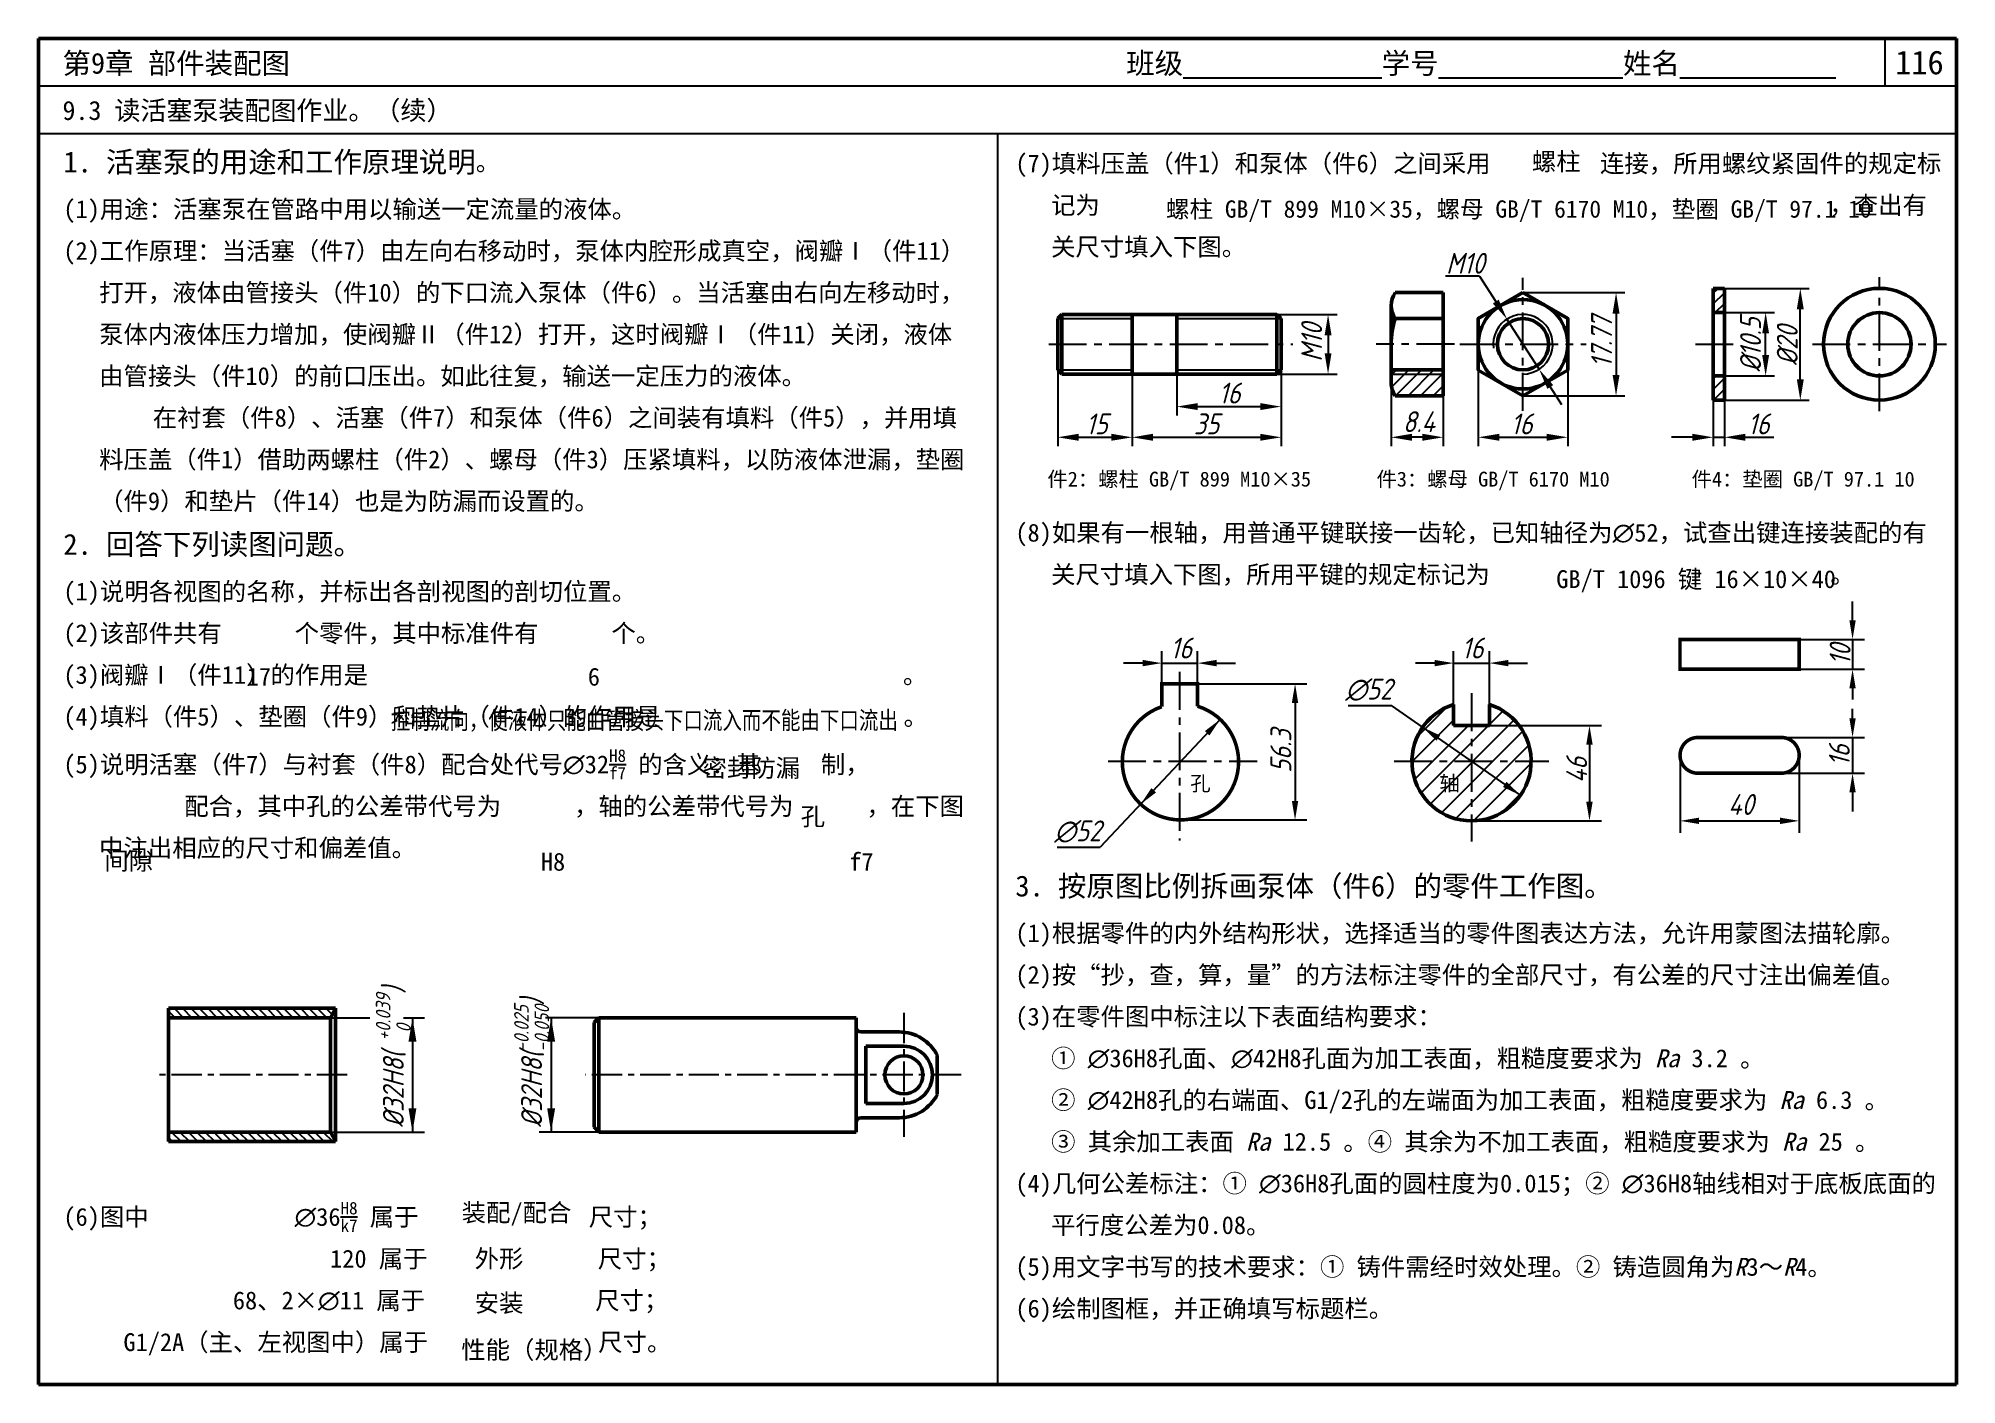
# Model space of a CAD drawing. Header units: millimetres. Extents: x 0 to 322, y 0 to 226.
import ezdxf

# ---------------------------------------------------------------- set-up
doc = ezdxf.new("R2010")
doc.units = ezdxf.units.MM
doc.header["$LTSCALE"] = 0.2
doc.header["$PDMODE"] = 33
doc.header["$PDSIZE"] = 1.5
doc.linetypes.add('CENTER', pattern=[50.8, 31.75, -6.35, 6.35, -6.35])
for name, color, linetype in [('1', 7, 'CENTER'), ('4', 7, 'Continuous'), ('Center', 7, 'CENTER'), ('点画线层', 7, 'CENTER'), ('答案', 1, 'Continuous'), ('细实线层', 7, 'Continuous')]:
    doc.layers.add(name, color=color, linetype=linetype)
doc.layers.add('Heavy', color=7, linetype='Continuous', lineweight=50)
doc.layers.add('粗实线层', color=7, linetype='Continuous', lineweight=50)
doc.styles.get("Standard").update_dxf_attribs({"font": 'gbeitc.shx', "height": 3.5, "bigfont": 'gbcbig.shx'})
doc.styles.add('宋体', font='SimSun.ttf', dxfattribs={"height": 3})
doc.dimstyles.new('ISO-25', dxfattribs={"dimtxt": 3.5, "dimasz": 3.5, "dimexe": 1.5, "dimexo": 0, "dimgap": 0.65, "dimtad": 1, "dimtoh": 1, "dimdec": 0, "dimdsep": 46, "dimtxsty": 'Standard', "dimcen": 0, "dimclrd": 256, "dimclre": 256, "dimclrt": 256, "dimadec": 0, "dimazin": 0, "dimtfac": 1, "dimtdec": 0, "dimtmove": 0, "dimatfit": 3, "dimfxl": 0, "dimlwd": -1, "dimlwe": -1, "dimarcsym": 0})
pattern_1 = [(135, (1.0572, -5.5974), (-0.707107, -0.707107), [])]

# ---------------------------------------------------------------- blocks, each defined once
blk = doc.blocks.new('*D2')
at = {"layer": 'Defpoints', "color": 0, "transparency": 16777216}
for p in [(249.21, 183.31), (249.21, 165.99), (264.83, 165.99)]:
    blk.add_point(p, dxfattribs=at)
at = {"layer": '细实线层', "transparency": 16777216}
for p, q in [((249.21, 183.31), (266.33, 183.31)), ((264.83, 179.81), (264.83, 169.49)), ((249.21, 165.99), (266.33, 165.99))]:
    blk.add_line(p, q, dxfattribs=at)
for points in [[(264.25, 179.81), (265.41, 179.81), (264.83, 183.31)], [(264.25, 169.49), (265.41, 169.49), (264.83, 165.99)]]:
    blk.add_solid(points, dxfattribs=at)
blk = doc.blocks.new('*D3')
at = {"layer": 'Defpoints', "color": 0, "transparency": 16777216}
for p in [(241.71, 170.32), (256.71, 170.32), (256.71, 159.03)]:
    blk.add_point(p, dxfattribs=at)
at = {"layer": '细实线层', "transparency": 16777216}
for p, q in [((241.71, 170.32), (241.71, 157.53)), ((256.71, 170.32), (256.71, 157.53)), ((245.21, 159.03), (253.21, 159.03))]:
    blk.add_line(p, q, dxfattribs=at)
for points in [[(245.21, 159.62), (245.21, 158.45), (241.71, 159.03)], [(253.21, 159.62), (253.21, 158.45), (256.71, 159.03)]]:
    blk.add_solid(points, dxfattribs=at)
blk = doc.blocks.new('*D4')
at = {"layer": 'Defpoints', "color": 0, "transparency": 16777216}
for p in [(227.07, 168.16), (235.82, 165.99), (227.07, 159.03)]:
    blk.add_point(p, dxfattribs=at)
at = {"layer": '细实线层', "transparency": 16777216}
for p, q in [((227.07, 168.16), (227.07, 157.53)), ((235.82, 165.99), (235.82, 157.53)), ((232.32, 159.03), (230.57, 159.03))]:
    blk.add_line(p, q, dxfattribs=at)
for points in [[(230.57, 159.62), (230.57, 158.45), (227.07, 159.03)], [(232.32, 159.62), (232.32, 158.45), (235.82, 159.03)]]:
    blk.add_solid(points, dxfattribs=at)
blk = doc.blocks.new('*D5')
at = {"layer": 'Defpoints', "color": 0, "transparency": 16777216}
for p in [(191.1, 169.65), (208.6, 170.4), (208.6, 164.18)]:
    blk.add_point(p, dxfattribs=at)
at = {"layer": '细实线层', "transparency": 16777216}
for p, q in [((191.1, 169.65), (191.1, 162.68)), ((208.6, 170.4), (208.6, 162.68)), ((194.6, 164.18), (205.1, 164.18))]:
    blk.add_line(p, q, dxfattribs=at)
for points in [[(194.6, 164.77), (194.6, 163.6), (191.1, 164.18)], [(205.1, 164.77), (205.1, 163.6), (208.6, 164.18)]]:
    blk.add_solid(points, dxfattribs=at)
blk = doc.blocks.new('*D6')
at = {"layer": 'Defpoints', "color": 0, "transparency": 16777216}
for p in [(171.1, 170.35), (183.6, 169.65), (183.6, 159.03)]:
    blk.add_point(p, dxfattribs=at)
at = {"layer": '细实线层', "transparency": 16777216}
for p, q in [((171.1, 170.35), (171.1, 157.53)), ((183.6, 169.65), (183.6, 157.53)), ((174.6, 159.03), (180.1, 159.03))]:
    blk.add_line(p, q, dxfattribs=at)
for points in [[(174.6, 159.62), (174.6, 158.45), (171.1, 159.03)], [(180.1, 159.62), (180.1, 158.45), (183.6, 159.03)]]:
    blk.add_solid(points, dxfattribs=at)
blk = doc.blocks.new('*D7')
at = {"layer": 'Defpoints', "color": 0, "transparency": 16777216}
for p in [(183.6, 169.65), (208.6, 170.35), (208.6, 159.03)]:
    blk.add_point(p, dxfattribs=at)
at = {"layer": '细实线层', "transparency": 16777216}
for p, q in [((183.6, 169.65), (183.6, 157.53)), ((208.6, 170.35), (208.6, 157.53)), ((187.1, 159.03), (205.1, 159.03))]:
    blk.add_line(p, q, dxfattribs=at)
for points in [[(187.1, 159.62), (187.1, 158.45), (183.6, 159.03)], [(205.1, 159.62), (205.1, 158.45), (208.6, 159.03)]]:
    blk.add_solid(points, dxfattribs=at)
blk = doc.blocks.new('*D8')
at = {"layer": 'Defpoints', "color": 0, "transparency": 16777216}
for p in [(207.9, 179.65), (207.9, 169.65), (216.49, 169.65)]:
    blk.add_point(p, dxfattribs=at)
at = {"layer": '细实线层', "transparency": 16777216}
for p, q in [((207.9, 179.65), (217.99, 179.65)), ((216.49, 176.15), (216.49, 173.15)), ((207.9, 169.65), (217.99, 169.65))]:
    blk.add_line(p, q, dxfattribs=at)
for points in [[(215.91, 176.15), (217.07, 176.15), (216.49, 179.65)], [(215.91, 173.15), (217.07, 173.15), (216.49, 169.65)]]:
    blk.add_solid(points, dxfattribs=at)
blk = doc.blocks.new('*D9')
at = {"layer": 'Defpoints', "color": 0, "transparency": 16777216}
for p in [(283.02, 179.96), (289.94, 179.96), (283.02, 169.34)]:
    blk.add_point(p, dxfattribs=at)
at = {"layer": '细实线层', "transparency": 16777216}
for p, q in [((283.02, 179.96), (291.44, 179.96)), ((289.94, 172.84), (289.94, 176.46)), ((283.02, 169.34), (291.44, 169.34))]:
    blk.add_line(p, q, dxfattribs=at)
for points in [[(289.36, 176.46), (290.52, 176.46), (289.94, 179.96)], [(289.36, 172.84), (290.52, 172.84), (289.94, 169.34)]]:
    blk.add_solid(points, dxfattribs=at)
blk = doc.blocks.new('*D0')
at = {"layer": 'Defpoints', "color": 0, "transparency": 16777216}
for p in [(283.02, 184.03), (295.76, 184.03), (283.02, 165.28)]:
    blk.add_point(p, dxfattribs=at)
at = {"layer": '细实线层', "transparency": 16777216}
for p, q in [((283.02, 184.03), (297.26, 184.03)), ((295.76, 168.78), (295.76, 180.53)), ((283.02, 165.28), (297.26, 165.28))]:
    blk.add_line(p, q, dxfattribs=at)
for points in [[(295.17, 180.53), (296.34, 180.53), (295.76, 184.03)], [(295.17, 168.78), (296.34, 168.78), (295.76, 165.28)]]:
    blk.add_solid(points, dxfattribs=at)
blk = doc.blocks.new('*D1')
at = {"layer": 'Defpoints', "color": 0, "transparency": 16777216}
for p in [(281.14, 165.28), (283.02, 165.28), (283.02, 159.03)]:
    blk.add_point(p, dxfattribs=at)
at = {"layer": '细实线层', "transparency": 16777216}
for p, q in [((281.14, 165.28), (281.14, 157.53)), ((283.02, 165.28), (283.02, 157.53)), ((277.64, 159.03), (274.14, 159.03)), ((281.14, 159.03), (283.02, 159.03)), ((286.52, 159.03), (291.32, 159.03))]:
    blk.add_line(p, q, dxfattribs=at)
for points in [[(277.64, 159.62), (277.64, 158.45), (281.14, 159.03)], [(286.52, 159.62), (286.52, 158.45), (283.02, 159.03)]]:
    blk.add_solid(points, dxfattribs=at)
blk = doc.blocks.new('*D10')
at = {"layer": 'Defpoints', "color": 0, "transparency": 16777216}
for p in [(246.52, 178.86), (251.91, 170.44)]:
    blk.add_point(p, dxfattribs=at)
at = {"layer": '细实线层', "transparency": 16777216}
for p, q in [((241.92, 186.06), (244.64, 181.81)), ((251.91, 170.44), (246.52, 178.86)), ((253.79, 167.49), (255.67, 164.54))]:
    blk.add_line(p, q, dxfattribs=at)
for points in [[(245.13, 182.13), (244.15, 181.5), (246.52, 178.86)], [(254.28, 167.8), (253.3, 167.17), (251.91, 170.44)]]:
    blk.add_solid(points, dxfattribs=at)

msp = doc.modelspace()

# ---------------------------------------------------------------- hatches: boundary and pattern name
h = msp.add_hatch()
h.set_pattern_fill('ANSI31', color=256, scale=8, angle=90, style=0)
h.set_pattern_definition(pattern_1)
h.paths.add_polyline_path([(49.06, 61.6), (49.86, 63.2), (21.86, 63.2), (21.86, 61.6)])
h = msp.add_hatch()
h.set_pattern_fill('ANSI31', color=256, scale=8, angle=90, style=0)
h.set_pattern_definition(pattern_1)
h.paths.add_polyline_path([(49.86, 40.8), (49.06, 42.4), (26.66, 42.4), (21.86, 42.4), (21.86, 40.8)])
at = {"layer": '细实线层'}
h = msp.add_hatch(dxfattribs=at)
h.set_pattern_fill('ANSI31', color=256, scale=0.4, style=0)
h.set_pattern_definition([(45, (0, 6.2451), (-0.8980256, 0.8980256), [])])
h.paths.add_polyline_path([(283.02, 184.03), (281.14, 184.03), (281.14, 179.96), (283.02, 179.96)])
h.paths.add_polyline_path([(283.02, 169.34), (281.14, 169.34), (281.14, 165.28), (283.02, 165.28)])
h = msp.add_hatch(dxfattribs=at)
h.set_pattern_fill('ANSI31', color=256, scale=0.46875, style=0)
h.set_pattern_definition([(45, (110.8152, 57.4219), (-1.052374, 1.052374), [])])
h.paths.add_polyline_path([(235.82, 169.65), (227.07, 169.65), (227.07, 168.16, 0.151165), (227.74, 165.99), (235.82, 165.99)])
h.paths.add_polyline_path([(235.82, 170.35), (227.07, 170.35), (227.07, 169.65), (235.82, 169.65)])
h = msp.add_hatch(dxfattribs=at)
h.set_pattern_fill('ANSI31', color=256, scale=0.75, style=0)
h.set_pattern_definition([(45, (0, 8.6636), (-1.683798, 1.683798), [])])
edge = h.paths.add_edge_path()
edge.add_arc((240.57, 104.64), 10, 107.4576, 432.5424)
edge.add_line((243.57, 114.18), (243.57, 110.64))
edge.add_line((243.57, 110.64), (237.57, 110.64))
edge.add_line((237.57, 110.64), (237.57, 114.18))
h.paths.add_polyline_path([(234.36, 98.48), (239.56, 98.48), (239.56, 103.42), (234.36, 103.42)], flags=24)

# ---------------------------------------------------------------- linework, layer by layer
at = {"lineweight": 50}
for p, q in [((322, 226), (0, 226)), ((0, 226), (0, 0)), ((322, 0), (322, 226)), ((0, 0), (322, 0))]:
    msp.add_line(p, q, dxfattribs=at)
for p, q in [((310, 218), (310, 226)), ((322, 218), (0, 218)), ((322, 210), (0, 210)), ((161, 210), (161, 0)), ((43.67, 63.2), (49.27, 63.2)), ((43.67, 40.8), (49.27, 40.8))]:
    msp.add_line(p, q)
at = {"const_width": 0.6}
for points in [[(275.57, 125.09), (275.57, 120.09), (295.57, 120.09), (295.57, 125.09), (275.57, 125.09)], [(188.57, 113.8), (188.57, 117.64), (194.57, 117.64), (194.57, 113.89)]]:
    msp.add_lwpolyline(points, dxfattribs=at)
for points in [[(188.57, 113.8, 0.321269), (181.95, 104.56, 1), (201.47, 104.56, 1)], [(201.47, 104.56, 0.329501), (194.57, 113.89, 1)], [(275.57, 105.64, -0.414214), (278.57, 108.64), (292.57, 108.64, -0.414214), (295.57, 105.64, -1)], [(275.57, 105.64, 0.414214), (278.57, 102.64), (292.57, 102.64, 0.414214), (295.57, 105.64, 1)]]:
    msp.add_lwpolyline(points, format="xyb", dxfattribs=at)
at = {"layer": '1'}
for p, q in [((191.57, 119.64), (191.57, 91.35)), ((240.57, 116.05), (240.57, 91.18)), ((179.57, 104.64), (204.57, 104.64)), ((227.57, 104.64), (253.57, 104.64))]:
    msp.add_line(p, q, dxfattribs=at)
at = {"layer": '4', "ltscale": 0.5}
for p, q in [((304.53, 128.29), (304.53, 131.49)), ((188.57, 117.64), (188.57, 123.12)), ((194.57, 117.64), (194.57, 123.12)), ((237.57, 114.18), (237.57, 123.12)), ((243.57, 114.18), (243.57, 123.12)), ((295.57, 125.09), (306.53, 125.09)), ((304.53, 125.09), (304.53, 120.09)), ((185.37, 121.12), (182.17, 121.12)), ((188.57, 121.12), (194.57, 121.12)), ((197.77, 121.12), (200.97, 121.12)), ((234.37, 121.12), (231.17, 121.12)), ((237.57, 121.12), (243.57, 121.12)), ((246.77, 121.12), (249.97, 121.12)), ((295.57, 120.09), (306.53, 120.09)), ((194.57, 117.64), (212.95, 117.64)), ((304.53, 116.89), (304.53, 115.04)), ((210.95, 114.44), (210.95, 98)), ((219.84, 114.01), (227.11, 114.01)), ((248.78, 98.93), (227.11, 114.01)), ((304.53, 111.84), (304.53, 113.44)), ((198.38, 111.68), (178.26, 90.21)), ((243.57, 110.64), (262.37, 110.64)), ((260.37, 107.44), (260.37, 97.84)), ((292.57, 108.64), (306.53, 108.64)), ((304.53, 108.64), (304.53, 102.64)), ((275.57, 105.64), (275.57, 92.64)), ((295.57, 105.64), (295.57, 92.64)), ((292.57, 102.64), (306.53, 102.64)), ((304.53, 99.44), (304.53, 96.24)), ((191.57, 94.8), (212.95, 94.8)), ((240.57, 94.64), (262.37, 94.64)), ((278.77, 94.64), (292.37, 94.64)), ((170.99, 90.21), (178.26, 90.21)), ((49.06, 61.6), (55.66, 61.6)), ((61.29, 61.6), (64.8, 61.6)), ((62.8, 61.6), (62.8, 42.4)), ((94.09, 61.6), (85.11, 61.6)), ((86.07, 61.6), (86.07, 42.4)), ((49.06, 42.4), (64.8, 42.4)), ((94.09, 42.4), (84.07, 42.4))]:
    msp.add_line(p, q, dxfattribs=at)
for points in [[(304, 128.29), (305.06, 128.29), (304.53, 125.09)], [(185.37, 121.66), (185.37, 120.59), (188.57, 121.12)], [(197.77, 121.66), (197.77, 120.59), (194.57, 121.12)], [(234.37, 121.66), (234.37, 120.59), (237.57, 121.12)], [(246.77, 121.66), (246.77, 120.59), (243.57, 121.12)], [(304, 116.89), (305.06, 116.89), (304.53, 120.09)], [(210.41, 114.44), (211.48, 114.44), (210.95, 117.64)], [(196.58, 108.98), (195.81, 109.71), (198.38, 111.68)], [(234.69, 108.09), (235.29, 108.97), (232.36, 110.36)], [(259.83, 107.44), (260.9, 107.44), (260.37, 110.64)], [(304, 111.84), (305.06, 111.84), (304.53, 108.64)], [(187.61, 99.41), (186.83, 100.14), (185.03, 97.44)], [(245.85, 100.32), (246.46, 101.2), (248.78, 98.93)], [(304, 99.44), (305.06, 99.44), (304.53, 102.64)], [(210.41, 98), (211.48, 98), (210.95, 94.8)], [(259.83, 97.84), (260.9, 97.84), (260.37, 94.64)], [(278.77, 95.18), (278.77, 94.11), (275.57, 94.64)], [(292.37, 95.18), (292.37, 94.11), (295.57, 94.64)]]:
    msp.add_solid(points, dxfattribs=at)
at = {"layer": '4'}
for points in [[(62.13, 57.6), (63.46, 57.6), (62.8, 61.6)], [(85.4, 57.6), (86.74, 57.6), (86.07, 61.6)], [(62.13, 46.4), (63.46, 46.4), (62.8, 42.4)], [(85.4, 46.4), (86.74, 46.4), (86.07, 42.4)]]:
    msp.add_solid(points, dxfattribs=at)
at = {"layer": 'Center', "ltscale": 0.8}
for p, q in [((145.29, 62.4), (145.29, 41.6)), ((51.82, 52), (19.57, 52)), ((154.89, 52), (91.82, 52))]:
    msp.add_line(p, q, dxfattribs=at)
at = {"layer": 'Heavy'}
for p, q in [((21.86, 61.6), (21.86, 63.2)), ((21.86, 63.2), (49.86, 63.2)), ((21.86, 55.2), (21.86, 61.6)), ((21.86, 61.6), (49.06, 61.6)), ((49.86, 63.2), (49.06, 61.6)), ((94.09, 61.6), (93.29, 60.8)), ((94.09, 61.6), (137.29, 61.6)), ((94.09, 42.4), (94.09, 61.6)), ((137.29, 61.6), (137.29, 42.4)), ((93.29, 60.8), (93.29, 43.2)), ((138.09, 59.2), (142.89, 59.2)), ((142.89, 59.2), (143.69, 59.2)), ((143.69, 59.2), (144.49, 59.2)), ((21.86, 55.2), (21.86, 48.8)), ((138.89, 56.8), (138.89, 47.2)), ((138.89, 56.8), (145.29, 56.8)), ((150.89, 55.2), (150.89, 48.8)), ((21.86, 42.4), (21.86, 48.8)), ((138.89, 47.2), (145.29, 47.2)), ((21.86, 42.4), (21.86, 40.8)), ((21.86, 42.4), (49.06, 42.4)), ((49.86, 40.8), (49.06, 42.4)), ((93.29, 43.2), (94.09, 42.4)), ((137.29, 42.4), (94.09, 42.4)), ((100.61, 42.4), (94.21, 42.4)), ((137.29, 44), (137.29, 44)), ((144.49, 44.8), (138.09, 44.8)), ((21.86, 40.8), (49.86, 40.8))]:
    msp.add_line(p, q, dxfattribs=at)
at = {"layer": 'Heavy', "ltscale": 0.5}
for p, q in [((49.06, 61.6), (49.06, 42.4)), ((49.86, 40.8), (49.86, 63.2))]:
    msp.add_line(p, q, dxfattribs=at)
at = {"layer": 'Heavy'}
for centre, radius, start, end in [((138.09, 60), 0.8, 180, 270), ((144.49, 52), 7.2, 26.5651, 90), ((145.29, 52), 3.2, 90, 0), ((145.29, 52), 4.8, 270, 90), ((145.29, 52), 3.2, 0, 90), ((144.49, 52), 7.2, 270, 333.4349), ((138.09, 44), 0.8, 90, 180)]:
    msp.add_arc(centre, radius, start, end, dxfattribs=at)
at = {"layer": '点画线层'}
for p, q in [((249.21, 163.49), (249.21, 185.81)), ((309.04, 163.4), (309.04, 185.9)), ((169.6, 174.65), (210.6, 174.65)), ((237.69, 174.65), (224.57, 174.65)), ((238.59, 174.65), (259.84, 174.65)), ((278.14, 174.65), (285.21, 174.65)), ((297.79, 174.65), (320.29, 174.65))]:
    msp.add_line(p, q, dxfattribs=at)
at = {"layer": '粗实线层'}
for p, q in [((283.02, 184.03), (281.14, 184.03)), ((281.14, 184.03), (281.14, 165.28)), ((283.02, 165.28), (283.02, 184.03)), ((227.07, 168.16), (227.07, 181.15)), ((235.82, 183.31), (227.74, 183.31)), ((235.82, 165.99), (235.82, 183.31)), ((171.8, 179.65), (171.1, 178.95)), ((171.1, 170.35), (171.1, 178.95)), ((171.8, 179.65), (207.9, 179.65)), ((171.8, 169.65), (171.8, 179.65)), ((183.6, 169.65), (183.6, 179.65)), ((191.1, 169.65), (191.1, 179.65)), ((207.9, 179.65), (207.9, 169.65)), ((207.9, 179.65), (208.6, 178.95)), ((208.6, 170.35), (208.6, 178.95)), ((235.82, 178.98), (227.74, 178.98)), ((281.14, 179.96), (283.02, 179.96)), ((171.8, 169.65), (171.1, 170.35)), ((171.8, 169.65), (207.9, 169.65)), ((207.9, 169.65), (208.6, 170.35)), ((227.07, 170.35), (235.82, 170.35)), ((281.14, 169.34), (283.02, 169.34)), ((235.82, 165.99), (227.74, 165.99)), ((281.14, 165.28), (283.02, 165.28)), ((237.57, 114.18), (237.57, 110.64)), ((243.57, 110.64), (243.57, 114.18)), ((237.57, 110.64), (243.57, 110.64))]:
    msp.add_line(p, q, dxfattribs=at)
msp.add_lwpolyline([(249.21, 183.31), (241.71, 178.98), (241.71, 170.32), (249.21, 165.99), (256.71, 170.32), (256.71, 178.98)], close=True, dxfattribs=at)
for centre, radius in [((309.04, 174.65), 9.38), ((249.21, 174.65), 7.5), ((249.21, 174.65), 4.3), ((309.04, 174.65), 5.31)]:
    msp.add_circle(centre, radius, dxfattribs=at)
for centre, radius, start, end in [((230.9, 181.15), 3.83, 145.6158, 214.3842), ((241.4, 174.65), 14.33, 162.412, 180), ((230.9, 168.16), 3.83, 180, 214.3842), ((240.57, 104.64), 10, 107.4576, 72.5424)]:
    msp.add_arc(centre, radius, start, end, dxfattribs=at)
at = {"layer": '细实线层'}
for p, q in [((241.92, 186.06), (236.22, 186.06)), ((171.1, 178.95), (183.6, 178.95)), ((191.1, 178.95), (208.6, 178.95)), ((171.1, 170.35), (183.6, 170.35)), ((191.1, 170.35), (208.6, 170.35)), ((227.07, 169.65), (235.82, 169.65))]:
    msp.add_line(p, q, dxfattribs=at)
msp.add_arc((249.21, 174.65), 5, 270, 187.7773, dxfattribs=at)

# ---------------------------------------------------------------- texts
at = {"style": '宋体'}
for s, height, p in [('第9章 部件装配图', 3.5, (4.05, 220.07)), ('班级%%U              %%U学号%%U             %%U姓名%%U           ', 3.5, (182.61, 220.07)), ('116', 4, (311.67, 219.96)), ('9.3 读活塞泵装配图作业。（续）', 3.2, (4.05, 212.3))]:
    msp.add_text(s, height=height, dxfattribs=at).set_placement(p)
at = {"layer": '4'}
for s, p in [('∅52', (219.4, 115.01)), ('40', (283.64, 95.64)), ('∅52', (170.55, 91.21))]:
    msp.add_text(s, height=3.5, dxfattribs=at).set_placement(p)
at = {"layer": '答案', "style": '宋体'}
for s, height, p in [('螺柱', 3, (250.7, 203.83)), ('螺柱 GB/T 899 M10×35，螺母 GB/T 6170 M10，垫圈 GB/T 97.1 10', 2.9, (189.28, 195.9)), ('GB/T 1096 键 16×10×40', 3, (254.79, 133.72)), ('17', 3, (34.98, 117.34)), ('6', 3, (92.23, 117.34)), ('密封防漏', 3, (111.5, 102.02)), ('孔', 3, (127.96, 93.87)), ('间隙', 3, (11.07, 86.42)), ('H8', 3, (84.35, 86.28)), ('f7', 3, (136.11, 86.28)), ('装配/配合', 3, (71.06, 27.39)), ('外形', 3, (73.24, 19.66)), ('安装', 3, (73.24, 12.21)), ('性能（规格）', 3, (70.99, 4.34))]:
    msp.add_text(s, height=height, dxfattribs=at).set_placement(p)
at = {"layer": '答案'}
for s, p in [('M10', (236.31, 186.49)), ('16', (198.13, 164.7)), ('15', (175.83, 159.53)), ('35', (193.94, 159.53)), ('8.4', (229.04, 159.9)), ('16', (247.15, 159.53)), ('16', (286.94, 159.53)), ('16', (190, 121.9)), ('16', (238.9, 121.9))]:
    msp.add_text(s, height=3.5, dxfattribs=at).set_placement(p)
for s, p in [('M10', (215.49, 171.72)), ('17.77', (264.15, 170.73)), ('%%C10.5', (289.16, 169.99)), ('%%C20', (295.32, 171.1)), ('10', (304.19, 120.79)), ('56.3', (210.32, 102.69)), ('16', (304.06, 103.8)), ('46', (259.97, 100.97))]:
    msp.add_text(s, height=3.5, rotation=90, dxfattribs=at).set_placement(p)
at = {"layer": '答案', "style": '宋体', "width": 0.8}
msp.add_text('控制流向，使液体只能由管接头下口流入而不能由下口流出', height=3, dxfattribs=at).set_placement((59.17, 110.03))
at = {"layer": '答案', "char_height": 3.5, "attachment_point": 1, "rotation": 90}
for s, width, insert in [('\\A1;%%C32H8( {\\H0.7x;\\S+0.039^  0;})', 27.4285, (56.65, 43.2)), ('\\A1;%%C32H8({\\H0.7x;\\S-0.025^ -0.050;})', 26.1486, (79.86, 43.2))]:
    msp.add_mtext_dynamic_manual_height_columns(s, width=width, gutter_width=17.5, heights=[0], dxfattribs=dict(at, insert=insert))
at = {"layer": '细实线层', "style": '宋体'}
for s, p in [('件2：螺柱 GB/T 899 M10×35', (169.38, 150.76)), ('件3：螺母 GB/T 6170 M10', (224.62, 150.76)), ('件4：垫圈 GB/T 97.1 10', (277.51, 150.76)), ('孔', (193.36, 99.68)), ('轴', (235.18, 99.68))]:
    msp.add_text(s, height=2.5, dxfattribs=at).set_placement(p)
at = {"layer": '细实线层', "char_height": 3, "attachment_point": 1, "line_spacing_factor": 1.4, "style": '宋体'}
for s, insert, width in [('\\A1;{\\H1.167x;1. 活塞泵的用途和工作原理说明}。\\P(1)用途：活塞泵在管路中用以输送一定流量的液体。\\P\\pi-6,l6;(2)工作原理：当活塞（件7）由左向右移动时，泵体内腔形成真空，阀瓣Ⅰ（件11）打开，液体由管接头（件10）的下口流入泵体（件6）。当活塞由右向左移动时，泵体内液体压力增加，使阀瓣Ⅱ（件12）打开，这时阀瓣Ⅰ（件11）关闭，液体由管接头（件10）的前口压出。如此往复，输送一定压力的液体。\\P\\pi9;在衬套（件8）、活塞（件7）和泵体（件6）之间装有填料（件5），并用填料压盖（件1）借助两螺柱（件2）、螺母（件3）压紧填料，以防液体泄漏，垫圈（件9）和垫片（件14）也是为防漏而设置的。\\P\\pi-6;{\\H1.167x;2. 回答下列读图问题。}\\P(1)说明各视图的名称，并标出各剖视图的剖切位置。\\P(2)该部件共有{\\L      }个零件，其中标准件有{\\L      }个。\\P(3)阀瓣Ⅰ（件11）的作用是{\\L                                            }。\\P(4)填料（件5）、垫圈（件9）和垫片（件14）的作用是{\\L                    }。\\P(5)说明活塞（件7）与衬套（件8）配合处代号{\\fISOCPEUR|b0|i0|c0|p34;∅}32{\\H0.7x;\\SH8/f7;} 的含义：基{\\L     }制，\\P\\pi0;{\\L       }配合，其中孔的公差带代号为{\\L      }，轴的公差带代号为{\\L      }，在下图中注出相应的尺寸和偏差值。', (4.2, 207), 151.5227), ('\\A1;\\pi-6,l6;(7)填料压盖（件1）和泵体（件6）之间采用{\\L        } 连接，所用螺纹紧固件的规定标记为{\\L                                                            }，查出有关尺寸填入下图。', (164, 206.51), 155.9267), ('\\A1;\\pi-6,l6;(8)如果有一根轴，用普通平键联接一齿轮，已知轴径为{\\fISOCPEUR|b0|i0|c0|p34;∅}52，试查出键连接装配的有关尺寸填入下图，所用平键的规定标记为{\\L                            }。', (164, 144.52), 155.9267), ('\\A1;{\\H1.167x;3. 按原图比例拆画泵体（件6）的零件工作图。\\P}(1)根据零件的内外结构形状，选择适当的零件图表达方法，允许用蒙图法描轮廓。\\P(2)按“抄，查，算，量”的方法标注零件的全部尺寸，有公差的尺寸注出偏差值。\\P(3)在零件图中标注以下表面结构要求：\\P\\pi6;① {\\fISOCPEUR|b0|i0|c0|p34;∅}36H8孔面、{\\fISOCPEUR|b0|i0|c0|p34;∅}42H8孔面为加工表面，粗糙度要求为 {\\fSimSun|b0|i1|c134|p2;Ra} 3.2 。\\P\\pi-6,l12;② {\\fISOCPEUR|b0|i0|c0|p34;∅}42H8孔的右端面、G1/2孔的左端面为加工表面，粗糙度要求为 {\\fSimSun|b0|i1|c134|p2;Ra} 6.3 。\\P③ 其余加工表面 {\\fSimSun|b0|i1|c134|p2;Ra} 12.5 。④ 其余为不加工表面，粗糙度要求为 {\\fSimSun|b0|i1|c134|p2;Ra} 25 。\\P\\pl6;(4)几何公差标注：① {\\fISOCPEUR|b0|i0|c0|p34;∅}36H8孔面的圆柱度为0.015；② {\\fISOCPEUR|b0|i0|c0|p34;∅}36H8轴线相对于底板底面的平行度公差为0.08。\\P\\pi0,l0;(5)用文字书写的技术要求：① 铸件需经时效处理。② 铸造圆角为{\\fSimSun|b0|i1|c134|p2;R}3～{\\fSimSun|b0|i1|c134|p2;R}4。\\P(6)绘制图框，并正确填写标题栏。', (164, 85.46), 155.9267), ('\\A1;\\pi-6,l6;(6)图中            {\\fISOCPEUR|b0|i0|c0|p34;∅}36{\\H0.7x;\\SH8/k7;} 属于{\\L              }尺寸；\\P\\pi0;                   120 属于{\\L              }尺寸；\\P           68、2×{\\fISOCPEUR|b0|i0|c0|p34;∅}11 属于{\\L              }尺寸；\\P  G1/2A（主、左视图中）属于{\\L              }尺寸。', (4.2, 30.68), 151.5227)]:
    msp.add_mtext(s, dxfattribs=dict(at, insert=insert, width=width))

# ---------------------------------------------------------------- dimensions: what is measured, and where the dimension line sits
at = {"layer": '细实线层'}
dim = msp.add_diameter_dim_2p(p1=(251.91, 170.44), p2=(246.52, 178.86), text=' ', dimstyle='ISO-25', dxfattribs=at)
dim.commit()
dim.dimension.update_dxf_attribs({"geometry": '*D10', "text_midpoint": (241.92, 186.06), "dimtype": 163})
for base, p1, p2, picture, middle in [((295.76, 184.03), (283.02, 165.28), (283.02, 184.03), '*D0', (295.76, 174.65)), ((264.83, 165.99), (249.21, 183.31), (249.21, 165.99), '*D2', (264.83, 174.65)), ((216.49, 169.65), (207.9, 179.65), (207.9, 169.65), '*D8', (216.49, 174.65)), ((289.94, 179.96), (283.02, 169.34), (283.02, 179.96), '*D9', (289.94, 174.65))]:
    dim = msp.add_linear_dim(base=base, p1=p1, p2=p2, angle=90, text=' ', dimstyle='ISO-25', dxfattribs=at)
    dim.commit()
    dim.dimension.update_dxf_attribs({"geometry": picture, "text_midpoint": middle})
for base, p1, p2, picture, middle in [((183.6, 159.03), (171.1, 170.35), (183.6, 169.65), '*D6', (177.35, 159.03)), ((208.6, 159.03), (183.6, 169.65), (208.6, 170.35), '*D7', (196.1, 159.03)), ((227.07, 159.03), (235.82, 165.99), (227.07, 168.16), '*D4', (231.44, 159.03)), ((256.71, 159.03), (241.71, 170.32), (256.71, 170.32), '*D3', (249.21, 159.03))]:
    dim = msp.add_linear_dim(base=base, p1=p1, p2=p2, text=' ', dimstyle='ISO-25', dxfattribs=at)
    dim.commit()
    dim.dimension.update_dxf_attribs({"geometry": picture, "text_midpoint": middle})
dim = msp.add_linear_dim(base=(208.6, 164.18), p1=(191.1, 169.65), p2=(208.6, 170.4), text=' ', dimstyle='ISO-25', dxfattribs=at)
dim.commit()
dim.dimension.update_dxf_attribs({"geometry": '*D5', "text_midpoint": (199.85, 164.18), "dimtype": 160})
dim = msp.add_linear_dim(base=(283.02, 159.03), p1=(281.14, 165.28), p2=(283.02, 165.28), text=' ', dimstyle='ISO-25', override={"dimatfit": 0}, dxfattribs=at)
dim.commit()
dim.dimension.update_dxf_attribs({"geometry": '*D1', "text_midpoint": (290.67, 159.03)})

doc.saveas('drawing.dxf')
